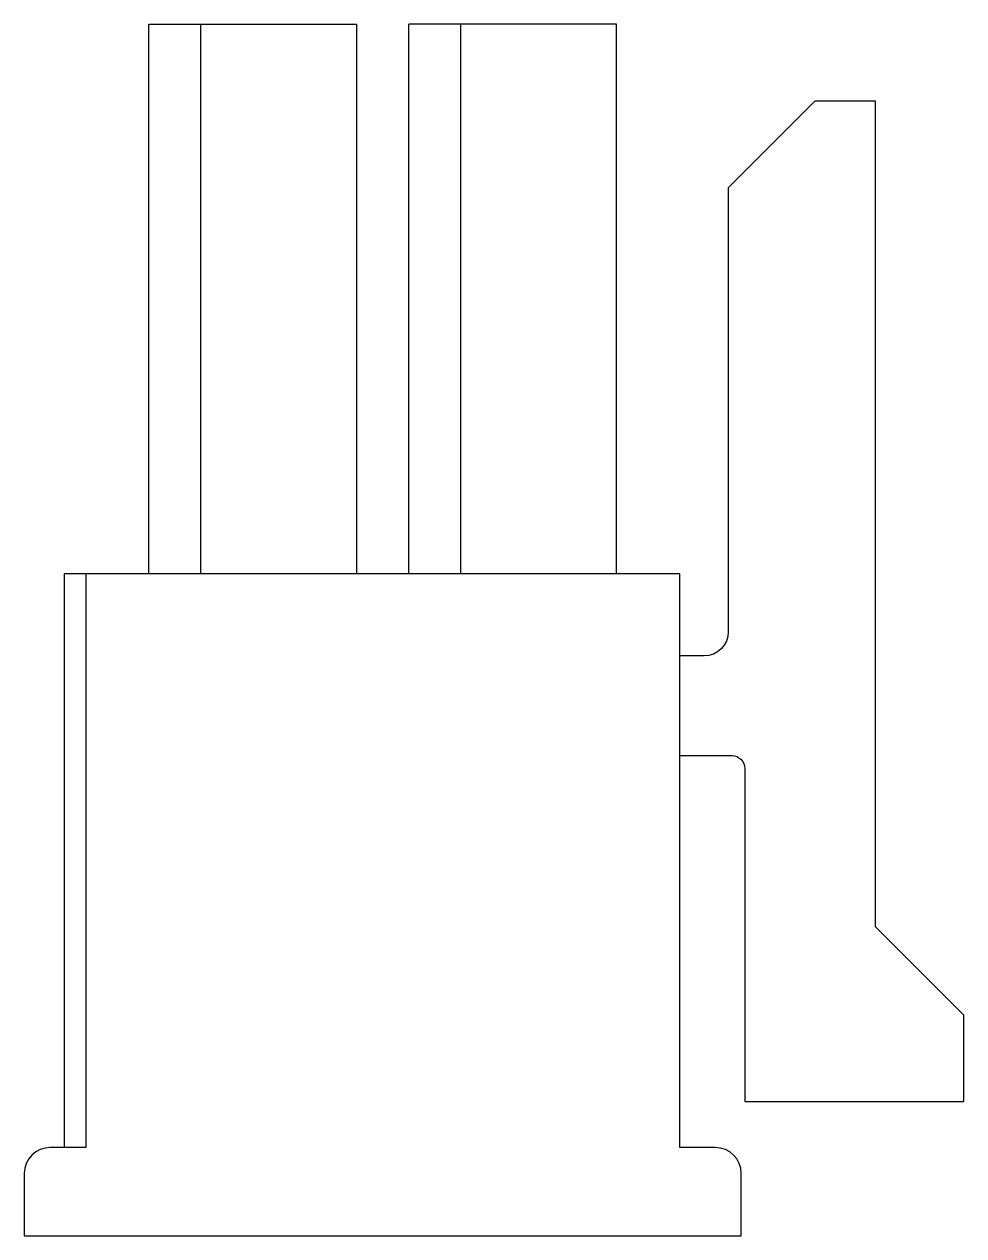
# Model space of a CAD drawing. Extents: x 0 to 1191, y -8 to 932.
# Drawn here: x 30.53 to 41.38, y 578.28 to 592.28 of the extents above; entities that cross this region are included whole.
import ezdxf

# ---------------------------------------------------------------- set-up
doc = ezdxf.new("R2010")
doc.units = 0
doc.header["$LTSCALE"] = 0.5
doc.layers.add('MSM_CONTINUOUS', color=7, linetype='CONTINUOUS')

msp = doc.modelspace()

# ---------------------------------------------------------------- linework, layer by layer
at = {"layer": 'MSM_CONTINUOUS'}
for p, q in [((31.972, 585.926), (31.972, 592.276)), ((31.972, 592.276), (34.372, 592.276)), ((32.572, 585.926), (32.572, 592.276)), ((34.372, 585.926), (34.372, 592.276)), ((34.972, 585.926), (34.972, 592.276)), ((37.372, 592.276), (34.972, 592.276)), ((35.572, 585.926), (35.572, 592.276)), ((37.372, 585.926), (37.372, 592.276)), ((39.662, 591.386), (38.662, 590.386)), ((40.362, 591.386), (39.662, 591.386)), ((40.362, 581.846), (40.362, 591.386)), ((38.662, 590.386), (38.662, 585.256)), ((38.102, 585.926), (30.992, 585.926)), ((30.992, 585.926), (30.992, 579.296)), ((31.242, 585.926), (31.242, 579.296)), ((38.102, 579.296), (38.102, 585.926)), ((38.382, 584.976), (38.102, 584.976)), ((38.102, 583.826), (38.702, 583.826)), ((38.852, 583.676), (38.852, 579.826)), ((41.382, 580.826), (40.362, 581.846)), ((41.382, 579.826), (41.382, 580.826)), ((38.852, 579.826), (41.382, 579.826)), ((31.242, 579.296), (30.832, 579.296)), ((38.512, 579.296), (38.102, 579.296)), ((30.532, 578.996), (30.532, 578.276)), ((38.812, 578.276), (38.812, 578.996)), ((30.532, 578.276), (38.812, 578.276))]:
    msp.add_line(p, q, dxfattribs=at)
at = {"layer": 'MSM_CONTINUOUS', "extrusion": (0, 0, -1)}
for centre, radius, start, end in [((-38.382, 585.256), 0.28, 180, 270), ((-38.702, 583.676), 0.15, 90, 180)]:
    msp.add_arc(centre, radius, start, end, dxfattribs=at)
at = {"layer": 'MSM_CONTINUOUS'}
for centre, start, end in [((30.832, 578.996), 90, 180), ((38.512, 578.996), 360, 90)]:
    msp.add_arc(centre, 0.3, start, end, dxfattribs=at)

doc.saveas('drawing.dxf')
